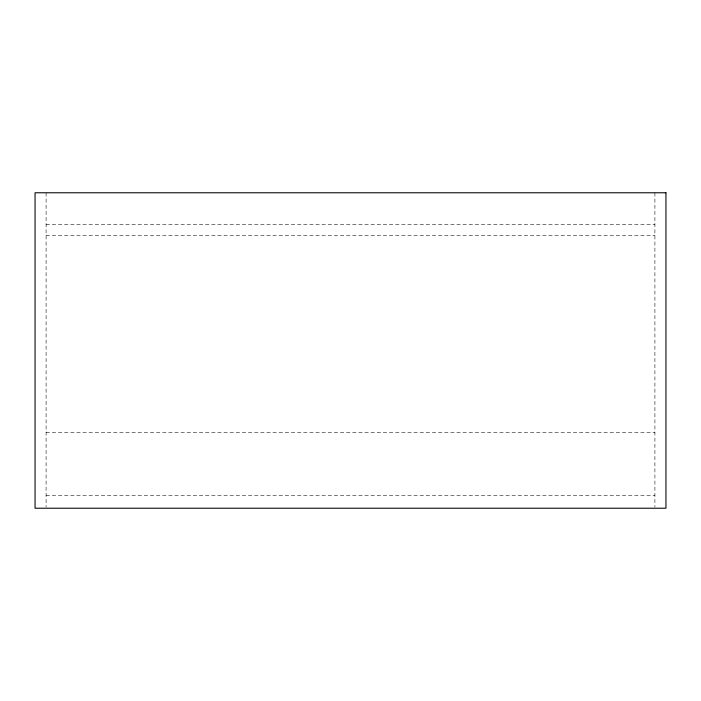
<?xml version="1.0" encoding="UTF-8"?>
<svg xmlns="http://www.w3.org/2000/svg" width="701" height="701" viewBox="0 0 701 701"><rect width="100%" height="100%" fill="white"/><g stroke="black" fill="none" stroke-linecap="round" stroke-linejoin="round"><path stroke-width="0.53" stroke-dasharray="3.5 2.63" d="M46.091 224.32L654.909 224.32M46.091 235.361L654.909 235.361M46.091 432.517L654.909 432.517M46.091 495.607L654.909 495.607M654.909 192.775L654.909 507.13M46.091 192.775L46.091 507.13"/><path stroke-width="1.05" d="M665.95 192.775L35.05 192.775L35.05 508.225L665.95 508.225L665.95 192.775"/></g></svg>
